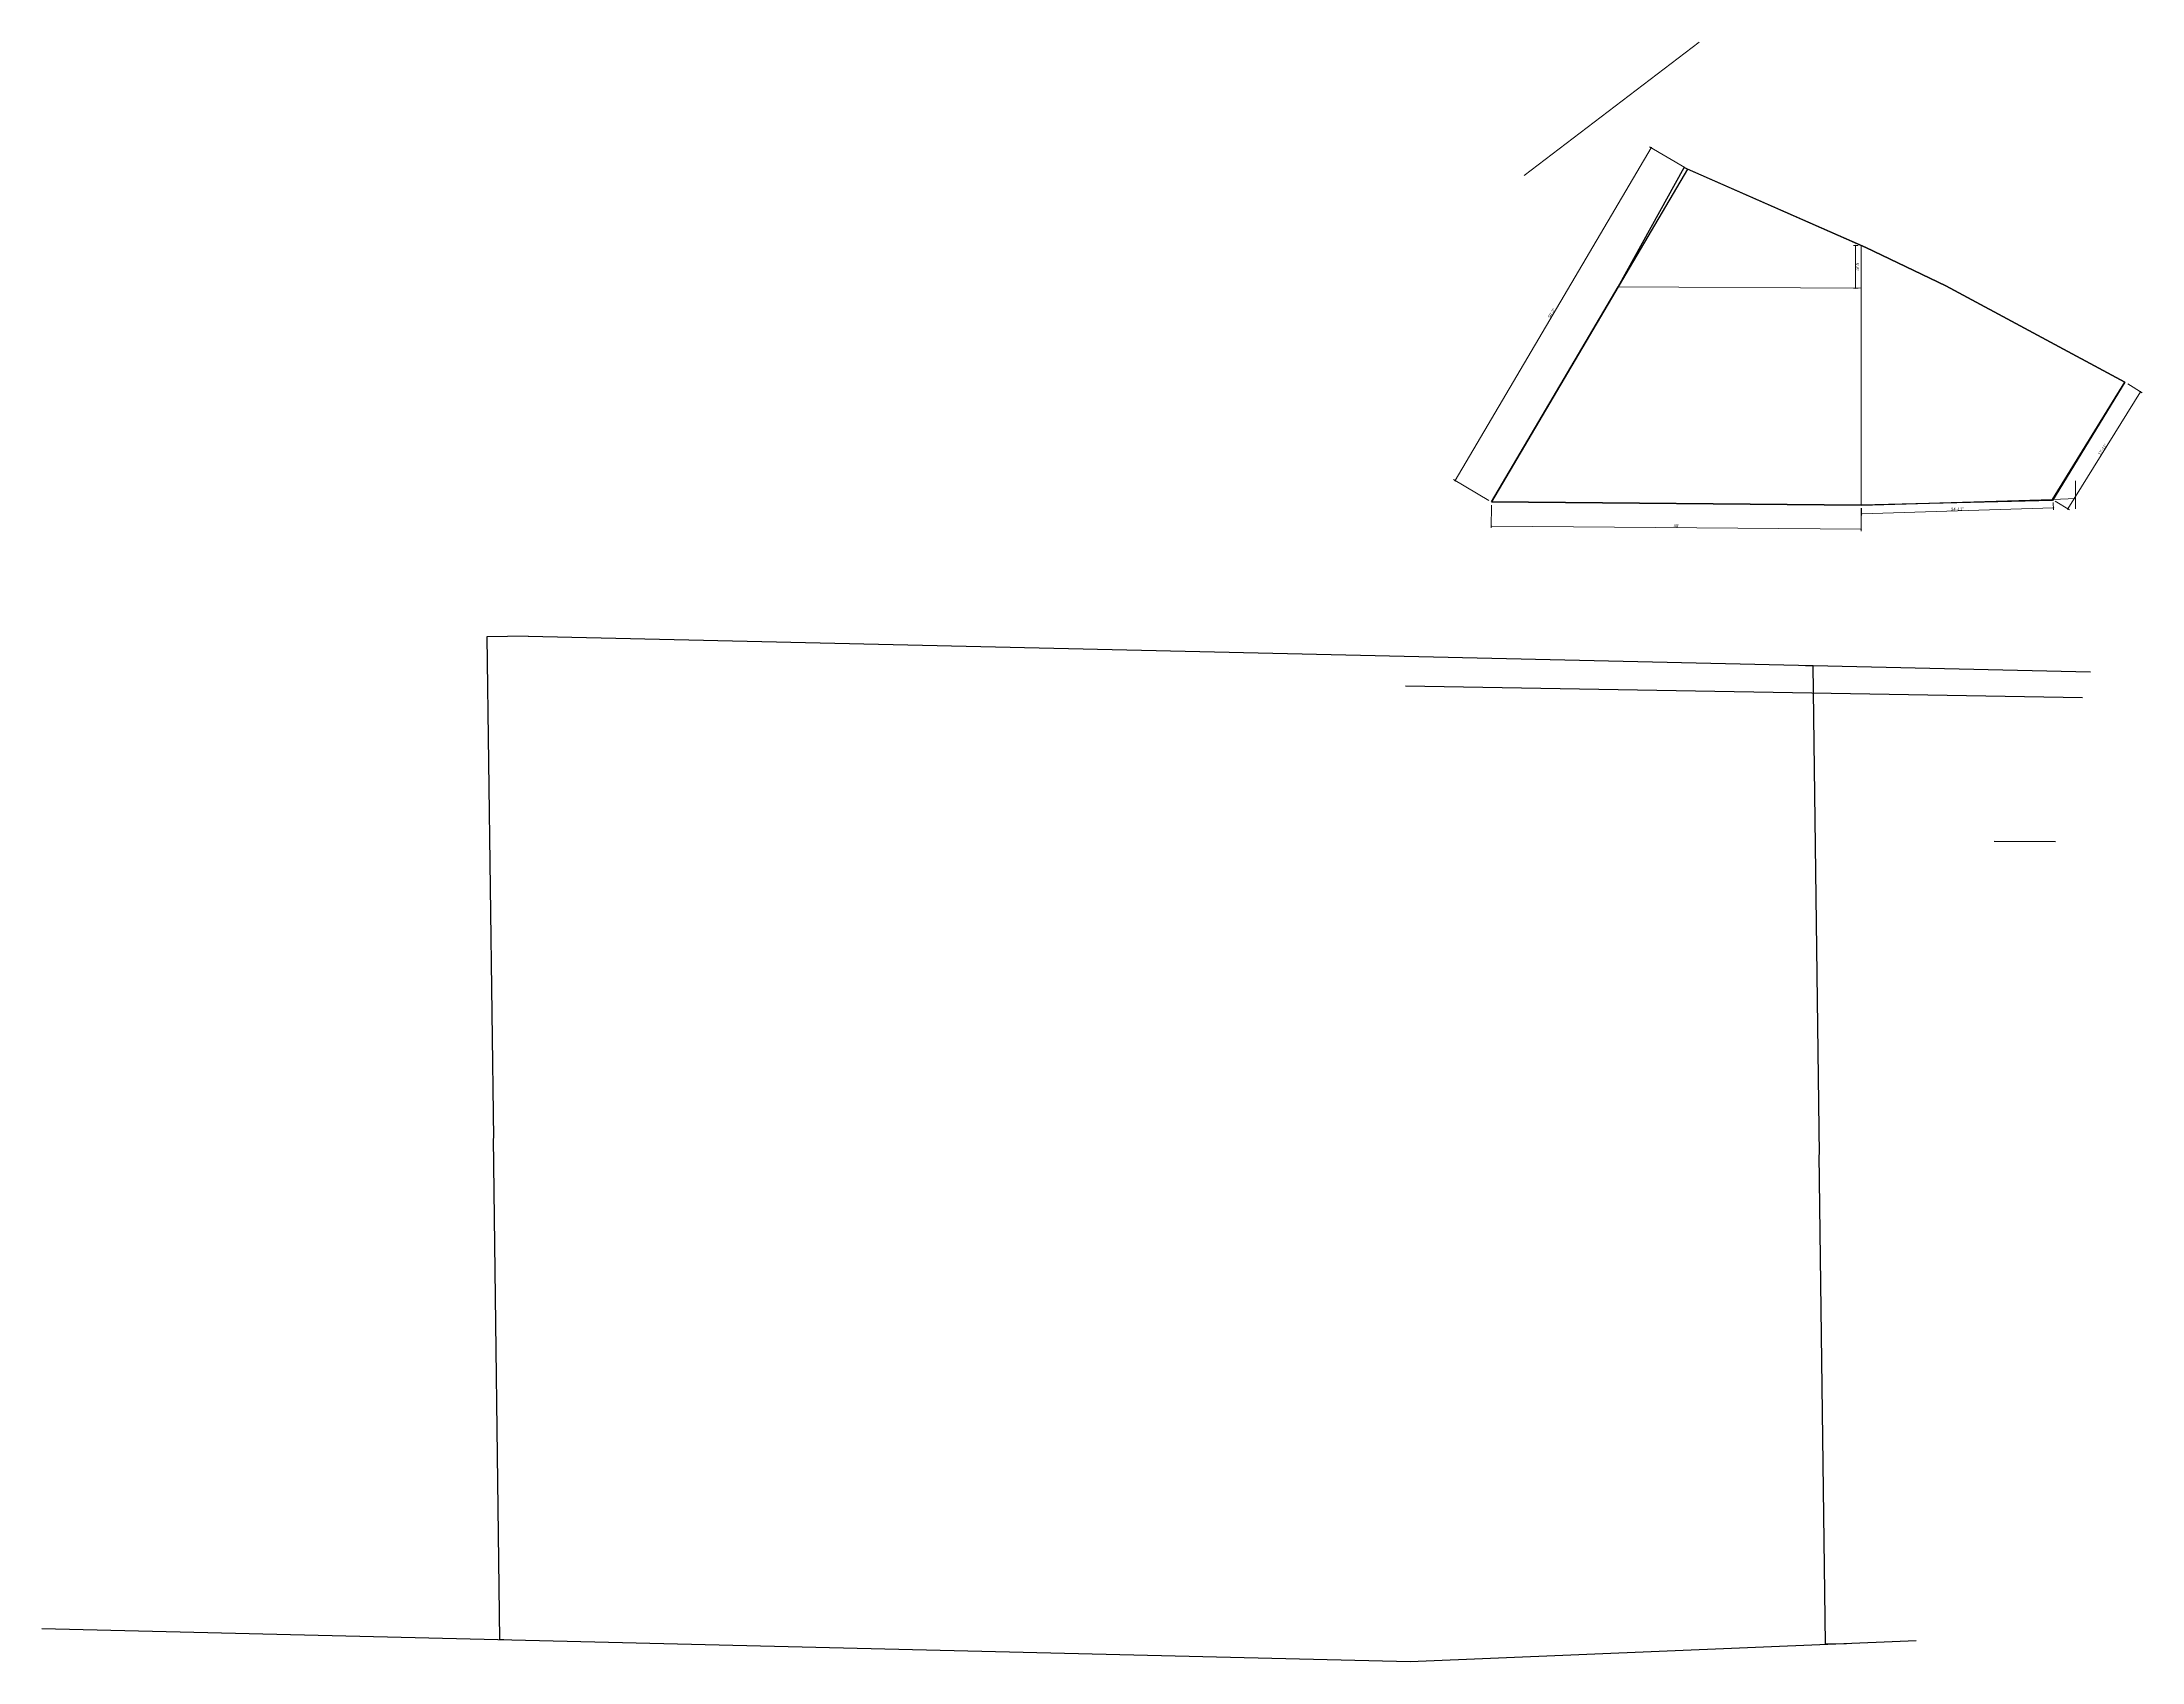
# Model space of a CAD drawing. Header units: inches. Extents: x 4069 to 291496, y -47643 to 12535.
# Drawn here: x 107721 to 110991, y -6966 to -4443 of the extents above; entities that cross this region are included whole.
import ezdxf

# ---------------------------------------------------------------- set-up
doc = ezdxf.new("R2010")
doc.units = ezdxf.units.IN
doc.header["$LTSCALE"] = 5
doc.header["$MEASUREMENT"] = 0
doc.layers.add('A-WALL', color=7, linetype='Continuous', lineweight=9)
doc.layers.add('DIM', color=5, linetype='Continuous')
doc.layers.add('dim line', color=7, linetype='Continuous', lineweight=15, true_color=0xfab2b2)
doc.styles.get("Standard").update_dxf_attribs({"font": 'arial.ttf'})
doc.dimstyles.get("Standard").update_dxf_attribs({"dimtxt": 0.18, "dimasz": 0.18, "dimexe": 0.18, "dimexo": 0.0625, "dimgap": 0.09, "dimtad": 0, "dimtih": 1, "dimtoh": 1, "dimdec": 4, "dimzin": 0, "dimdsep": 46, "dimtxsty": 'Standard', "dimcen": 0.09, "dimadec": 0, "dimazin": 0, "dimtfac": 1, "dimtdec": 4, "dimtofl": 0, "dimtmove": 0, "dimatfit": 3, "dimfxl": 1, "dimtolj": 1, "dimtzin": 0, "dimarcsym": 0})
doc.dimstyles.new('Standard$0', dxfattribs={"dimtxt": 6, "dimasz": 4, "dimexe": 3, "dimexo": 6, "dimgap": 3, "dimtad": 1, "dimdec": 1, "dimzin": 0, "dimdsep": 46, "dimlunit": 4, "dimtxsty": 'Standard', "dimcen": 0.09, "dimclrd": 6, "dimclre": 6, "dimclrt": 7, "dimadec": 0, "dimazin": 0, "dimtfac": 1, "dimtdec": 1, "dimtix": 1, "dimtofl": 0, "dimtmove": 1, "dimatfit": 3, "dimfxl": 1, "dimtolj": 1, "dimtzin": 0, "dimlwd": 18, "dimlwe": 18, "dimarcsym": 0})

# ---------------------------------------------------------------- blocks, each defined once
blk = doc.blocks.new('*D2722')
at = {"color": 0, "lineweight": -2, "transparency": 16777216}
for p, q in [((108477.9, -5368.8), (108413.2, -5369.6)), ((108413.4, -5369.8), (108423.6, -6150.5)), ((108433.7, -6931.6), (108423.6, -6150.9)), ((108439.9, -6931.7), (108433.5, -6931.7))]:
    blk.add_line(p, q, dxfattribs=at)
at = {"color": 0, "transparency": 16777216}
for points in [[(108413.4, -5369.8), (108413.4, -5369.8), (108413.4, -5369.6)], [(108433.7, -6931.6), (108433.7, -6931.6), (108433.7, -6931.7)]]:
    blk.add_solid(points, dxfattribs=at)
at = {"layer": 'Defpoints', "color": 0, "transparency": 16777216}
for p in [(108477.9, -5368.8, -5.6), (108433.7, -6931.7), (108439.9, -6931.7, 1.5)]:
    blk.add_point(p, dxfattribs=at)
at = {"color": 0, "transparency": 16777216, "insert": (108423.6, -6150.7), "char_height": 0.18, "attachment_point": 5}
blk.add_mtext('\\A1;1562.2656', dxfattribs=at)
blk = doc.blocks.new('*D2723')
at = {"color": 0, "lineweight": -2, "transparency": 16777216}
for p, q in [((110467, -5414.2), (110478.4, -5414)), ((110478.2, -5414.2), (110488.1, -6175.8)), ((110498, -6937.8), (110488.1, -6176.2)), ((110530.7, -6937.5), (110497.8, -6938))]:
    blk.add_line(p, q, dxfattribs=at)
at = {"color": 0, "transparency": 16777216}
for points in [[(110478.2, -5414.2), (110478.2, -5414.2), (110478.2, -5414)], [(110498, -6937.8), (110498, -6937.8), (110498, -6937.9)]]:
    blk.add_solid(points, dxfattribs=at)
at = {"layer": 'Defpoints', "color": 0, "transparency": 16777216}
for p in [(110466.9, -5414.2, -47.3), (110498, -6937.9), (110530.8, -6937.5, 1.5)]:
    blk.add_point(p, dxfattribs=at)
at = {"color": 0, "transparency": 16777216, "insert": (110488.1, -6176), "char_height": 0.18, "attachment_point": 5}
blk.add_mtext('\\A1;1524.0577', dxfattribs=at)
blk = doc.blocks.new('oblique')
at = {"color": 0, "lineweight": -2}
blk.add_line((0.25, 0.25), (-0.25, -0.25), dxfattribs=at)
at = {"layer": 'dim line', "lineweight": 9}
for p, q in [((-0.4375, 0), (0.4375, 0)), ((0, 0.4375), (0, -0.4375))]:
    blk.add_line(p, q, dxfattribs=at)
blk = doc.blocks.new('*D2724')
at = {"layer": 'A-WALL', "color": 47, "lineweight": 0, "ltscale": 5, "transparency": 16777216}
for p, q in [((110852.7, -5160.5), (110853.1, -5171.9)), ((110554, -5169.4), (110554.3, -5180.9))]:
    blk.add_line(p, q, dxfattribs=at)
at = {"layer": 'A-WALL', "color": 33, "lineweight": 0, "ltscale": 5, "transparency": 16777216}
blk.add_line((110554.3, -5177.9), (110853, -5168.9), dxfattribs=at)
at = {"layer": 'Defpoints', "color": 0, "ltscale": 5, "transparency": 16777216}
for p in [(110553.8, -5164.4), (110852.6, -5155.5), (110853, -5168.9)]:
    blk.add_point(p, dxfattribs=at)
at = {"layer": 'A-WALL', "color": 33, "lineweight": 0, "ltscale": 5, "transparency": 16777216, "xscale": 2, "yscale": 2, "zscale": 2}
for p, rotation in [((110554.3, -5177.9), 181.7191968087514), ((110853, -5168.9), 1.719196808751428)]:
    blk.add_blockref('oblique', p, dxfattribs=dict(at, rotation=rotation))
at = {"layer": 'A-WALL', "color": 7, "ltscale": 5, "transparency": 16777216, "insert": (110703.5, -5170.6), "char_height": 4.5, "attachment_point": 5, "rotation": 1.7192}
blk.add_mtext('\\A1;24\'-11"', dxfattribs=at)
blk = doc.blocks.new('_OBLIQUE')
at = {"color": 0, "linetype": 'ByBlock'}
blk.add_line((-0.5, -0.5), (0.5, 0.5), dxfattribs=at)
blk = doc.blocks.new('*D2725')
at = {"layer": 'A-WALL', "color": 47, "lineweight": 0, "ltscale": 5, "transparency": 16777216}
for p, q in [((109977.8, -5164.6), (109977.5, -5200)), ((110553.8, -5169.4), (110553.5, -5204.8))]:
    blk.add_line(p, q, dxfattribs=at)
at = {"layer": 'A-WALL', "color": 33, "lineweight": 0, "ltscale": 5, "transparency": 16777216}
blk.add_line((109977.6, -5197), (110553.5, -5201.8), dxfattribs=at)
at = {"layer": 'Defpoints', "color": 0, "ltscale": 5, "transparency": 16777216}
for p in [(109977.9, -5159.6), (110553.8, -5164.4), (110553.5, -5201.8)]:
    blk.add_point(p, dxfattribs=at)
at = {"layer": 'A-WALL', "color": 33, "lineweight": 0, "ltscale": 5, "transparency": 16777216, "xscale": 2, "yscale": 2, "zscale": 2}
for p, rotation in [((109977.6, -5197), 179.5189409087494), ((110553.5, -5201.8), 359.5189409087494)]:
    blk.add_blockref('oblique', p, dxfattribs=dict(at, rotation=rotation))
at = {"layer": 'A-WALL', "color": 7, "ltscale": 5, "transparency": 16777216, "insert": (110265.6, -5196.6), "char_height": 4.5, "attachment_point": 5, "rotation": 359.5189}
blk.add_mtext("\\A1;48'", dxfattribs=at)
blk = doc.blocks.new('*D2726')
at = {"layer": 'A-WALL', "color": 47, "lineweight": 0, "ltscale": 5, "transparency": 16777216}
for p, q in [((110548.8, -4760.3), (110541.7, -4760.3)), ((110548.8, -4826.4), (110541.7, -4826.4))]:
    blk.add_line(p, q, dxfattribs=at)
at = {"layer": 'A-WALL', "color": 33, "lineweight": 0, "ltscale": 5, "transparency": 16777216}
blk.add_line((110544.7, -4826.4), (110544.7, -4760.3), dxfattribs=at)
at = {"layer": 'Defpoints', "color": 0, "ltscale": 5, "transparency": 16777216}
for p in [(110544.7, -4760.3), (110553.8, -4760.3), (110553.8, -4826.4)]:
    blk.add_point(p, dxfattribs=at)
at = {"layer": 'A-WALL', "color": 33, "lineweight": 0, "ltscale": 5, "transparency": 16777216, "xscale": 2, "yscale": 2, "zscale": 2}
for p, rotation in [((110544.7, -4760.3), 90.0047036000358), ((110544.7, -4826.4), 270.0047036000358)]:
    blk.add_blockref('oblique', p, dxfattribs=dict(at, rotation=rotation))
at = {"layer": 'A-WALL', "color": 7, "ltscale": 5, "transparency": 16777216, "insert": (110547.5, -4793.4), "char_height": 4.5, "attachment_point": 5, "rotation": 270.0047}
blk.add_mtext('\\A1;5\'-6"', dxfattribs=at)
blk = doc.blocks.new('*D2727')
at = {"layer": 'A-WALL', "color": 33, "lineweight": 0, "ltscale": 5, "transparency": 16777216}
blk.add_line((110226.8, -4607.9), (109921.4, -5126.3), dxfattribs=at)
at = {"layer": 'A-WALL', "color": 47, "lineweight": 0, "ltscale": 5, "transparency": 16777216}
for p, q in [((110279, -4638.6), (110224.2, -4606.4)), ((109973.6, -5157.1), (109918.8, -5124.8))]:
    blk.add_line(p, q, dxfattribs=at)
at = {"layer": 'Defpoints', "color": 0, "ltscale": 5, "transparency": 16777216}
for p in [(110283.3, -4641.2, -58.2), (109921.4, -5126.3), (109977.9, -5159.6, -58.2)]:
    blk.add_point(p, dxfattribs=at)
at = {"layer": 'A-WALL', "color": 33, "lineweight": 0, "ltscale": 5, "transparency": 16777216, "xscale": 2, "yscale": 2, "zscale": 2}
for p, rotation in [((110226.8, -4607.9), 59.49611350206191), ((109921.4, -5126.3), 239.4961135020619)]:
    blk.add_blockref('oblique', p, dxfattribs=dict(at, rotation=rotation))
at = {"layer": 'A-WALL', "color": 7, "ltscale": 5, "transparency": 16777216, "insert": (110071.7, -4865.7), "char_height": 4.5, "attachment_point": 5, "rotation": 59.4961}
blk.add_mtext('\\A1;50\'-2"', dxfattribs=at)
blk = doc.blocks.new('*D2728')
at = {"layer": 'A-WALL', "color": 33, "lineweight": 0, "ltscale": 5, "transparency": 16777216}
blk.add_line((110875.6, -5170.3), (110988.4, -4987.9), dxfattribs=at)
at = {"layer": 'A-WALL', "color": 47, "lineweight": 0, "ltscale": 5, "transparency": 16777216}
for p, q in [((110968.7, -4975.7), (110991, -4989.5)), ((110855.8, -5158.1), (110878.1, -5171.9))]:
    blk.add_line(p, q, dxfattribs=at)
at = {"layer": 'Defpoints', "color": 0, "ltscale": 5, "transparency": 16777216}
for p in [(110964.4, -4973, -58.2), (110988.4, -4987.9), (110851.6, -5155.5, -58.2)]:
    blk.add_point(p, dxfattribs=at)
at = {"layer": 'A-WALL', "color": 33, "lineweight": 0, "ltscale": 5, "transparency": 16777216, "xscale": 2, "yscale": 2, "zscale": 2}
for p, rotation in [((110988.4, -4987.9), 58.2691438635317), ((110875.6, -5170.3), 238.2691438635317)]:
    blk.add_blockref('oblique', p, dxfattribs=dict(at, rotation=rotation))
at = {"layer": 'A-WALL', "color": 7, "ltscale": 5, "transparency": 16777216, "insert": (110929.6, -5077.7), "char_height": 4.5, "attachment_point": 5, "rotation": 58.2691}
blk.add_mtext('\\A1;17\'-11"', dxfattribs=at)

msp = doc.modelspace()

# ---------------------------------------------------------------- linework, layer by layer
for p, q in [((108477.93216, -5368.77399, -5.60998), (110910.59136, -5424.29116, -56.63361)), ((110898.11861, -5464.33852, -55.88558), (109844.29535, -5446.61461, -59.35014)), ((110856.34751, -5688.83732, -65.96432), (110760.58198, -5688.11327, -65.57061)), ((109851.32427, -6965.98229, 1.516), (107720.70734, -6914.17805, 1.516)), ((110639.07224, -6932.98646, 1.516), (109851.32427, -6965.98229, 1.516))]:
    msp.add_line(p, q)
at = {"elevation": -58.16904}
msp.add_lwpolyline([(109977.86845, -5159.60805), (110553.84815, -5164.44413), (110851.5816, -5155.50776), (110964.41338, -4973.03742), (110685.48402, -4823.12906), (110560.9888, -4763.50367), (110283.30321, -4641.16314), (109977.86845, -5159.60805)], dxfattribs=at)
at = {"layer": 'A-WALL', "ltscale": 5}
for p, q in [((110028.93575, -4651.42084), (110301.45284, -4443.30415)), ((110277.81248, -4638.74408), (110175.32361, -4824.4477)), ((110283.30321, -4641.16314), (110277.81248, -4638.74408)), ((110553.8204, -4826.44413), (110553.81498, -4760.34309)), ((110852.58115, -5155.47776), (110964.41338, -4973.03742)), ((110887.61154, -5126.6911), (110887.61154, -5170.29518)), ((110852.58115, -5155.47776), (110851.5816, -5155.50776)), ((110852.58115, -5155.47776), (110887.61154, -5154.42634))]:
    msp.add_line(p, q, dxfattribs=at)
at = {"layer": 'A-WALL', "color": 1, "ltscale": 5}
msp.add_lwpolyline([(109977.86845, -5159.60805), (110553.84815, -5164.44413), (110553.8204, -4826.44413), (110175.32361, -4824.4477)], close=True, dxfattribs=at)
at = {"layer": 'A-WALL', "ltscale": 5}
msp.add_lwpolyline([(110964.41338, -4973.03742), (110851.5816, -5155.50776), (110852.58115, -5155.47776)], close=True, dxfattribs=at)
at = {"layer": 'DIM', "ltscale": 5}
msp.add_lwpolyline([(109977.86845, -5159.60805), (110175.32361, -4824.4477), (110277.81248, -4638.74408), (110560.9888, -4763.50367), (110685.48402, -4823.12906), (110964.41338, -4973.03742), (110851.42287, -5157.36736), (110553.84815, -5164.44413)], close=True, dxfattribs=at)

# ---------------------------------------------------------------- dimensions: what is measured, and where the dimension line sits
for base, p1, p2, picture, middle in [((108433.71342, -6931.74623), (108477.93216, -5368.77399, -5.60998), (108439.93172, -6931.66541, 1.516), '*D2722', (108423.56224, -6150.67939)), ((110497.98748, -6937.9494), (110466.94468, -5414.16644, -47.32837), (110530.75244, -6937.52357, 1.516), '*D2723', (110488.08457, -6175.9849))]:
    dim = msp.add_linear_dim(base=base, p1=p1, p2=p2, angle=90.74460548, dimstyle='Standard')
    dim.commit()
    dim.dimension.update_dxf_attribs({"geometry": picture, "text_midpoint": middle})
at = {"layer": 'A-WALL', "ltscale": 5}
for p1, p2, distance, picture, middle in [((110283.30321, -4641.16314, -58.16904), (109977.86845, -5159.60805, -58.16904), -65.54238, '*D2727', (110071.70448, -4865.69645)), ((110553.8204, -4826.44413), (110553.81498, -4760.34309), 9.13872, '*D2726', (110547.47655, -4793.39413)), ((110851.5816, -5155.50776, -58.16904), (110964.41338, -4973.03742, -58.16904), -28.21533, '*D2728', (110929.64863, -5077.66072)), ((109977.86845, -5159.60805), (110553.84815, -5164.44413), -37.37651, '*D2725', (110265.56798, -5196.6038)), ((110553.84815, -5164.44413), (110852.58115, -5155.47776), -13.44002, '*D2724', (110703.53509, -5170.63695))]:
    dim = msp.add_aligned_dim(p1=p1, p2=p2, distance=distance, dimstyle='Standard$0', override={"dimtxt": 4.5, "dimasz": 2, "dimexo": 5, "dimgap": 0.5, "dimdec": 0, "dimzin": 12, "dimpost": '\\X', "dimblk": 'oblique', "dimcen": 3, "dimclrd": 33, "dimclre": 47, "dimtfac": 0.5, "dimtdec": 0, "dimfxl": 3, "dimlwd": 0, "dimlwe": 0}, dxfattribs=at)
    dim.commit()
    dim.dimension.update_dxf_attribs({"geometry": picture, "text_midpoint": middle})

doc.saveas('drawing.dxf')
